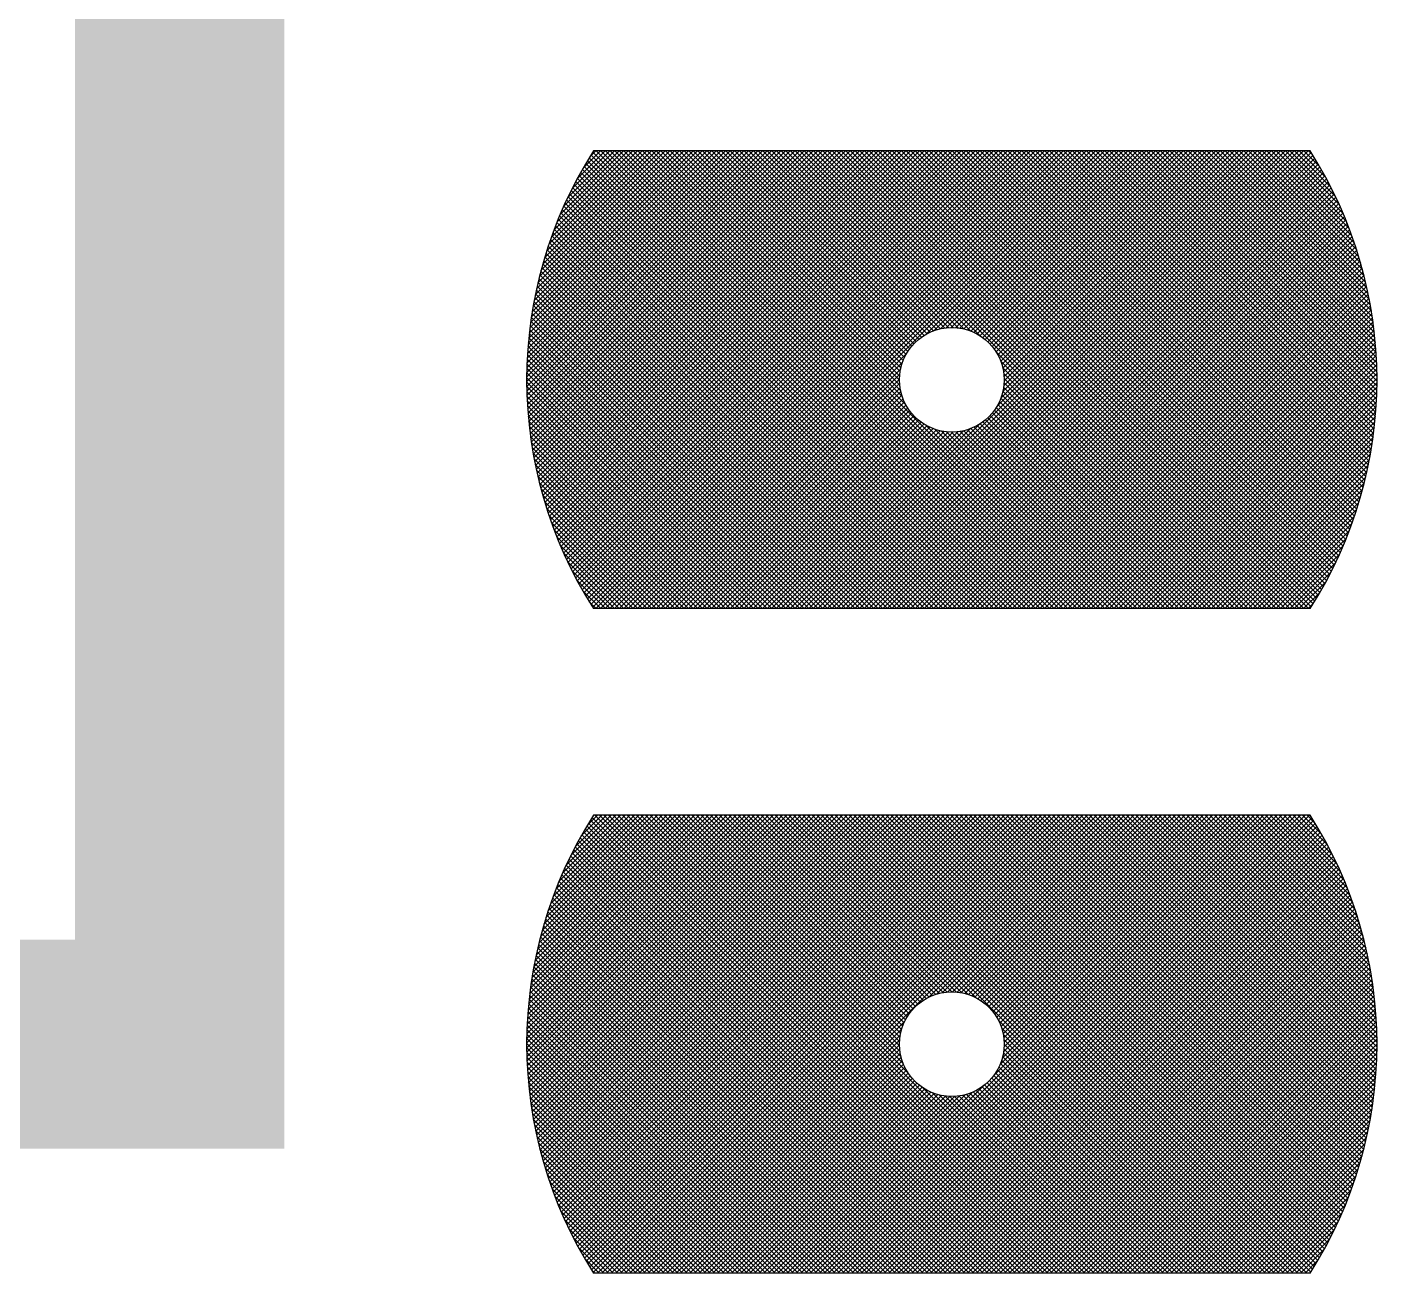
# Model space of a CAD drawing. Extents: x 0 to 395, y 0 to 270.
# Drawn here: x 122.83 to 127.99, y 206.77 to 211.53 of the extents above; entities that cross this region are included whole.
import ezdxf

# ---------------------------------------------------------------- set-up
doc = ezdxf.new("R2010")
doc.units = 0
doc.header["$LTSCALE"] = 0.3
doc.layers.get('0').update_dxf_attribs({"linetype": 'CONTINUOUS'})
doc.layers.add('TRACK', color=3, linetype='CONTINUOUS')

# ---------------------------------------------------------------- blocks, each defined once
blk = doc.blocks.new('*X18')
at = {"color": 0}
for p, q in [((70.13, 66.0288), (71.0162, 66.915)), ((70.13, 66.0465), (70.9985, 66.915)), ((70.1302, 66.0643), (70.9809, 66.915)), ((70.1303, 66.0114), (71.0339, 66.915)), ((70.1306, 65.9941), (71.0516, 66.915)), ((70.1306, 66.0824), (70.9632, 66.915)), ((70.1311, 66.1006), (70.9455, 66.915)), ((70.1312, 65.977), (71.0693, 66.915)), ((70.1319, 66.1191), (70.9278, 66.915)), ((70.132, 65.96), (71.0869, 66.915)), ((70.1329, 65.9433), (71.1046, 66.915)), ((70.1329, 66.1378), (70.9102, 66.915)), ((70.134, 65.9267), (71.1223, 66.915)), ((70.1342, 66.1567), (70.8925, 66.915)), ((70.1352, 65.9102), (71.14, 66.915)), ((70.1357, 66.1759), (70.8748, 66.915)), ((70.1366, 65.8939), (71.1576, 66.915)), ((70.1374, 66.1953), (70.8571, 66.915)), ((70.1381, 65.8778), (71.1753, 66.915)), ((70.1395, 66.215), (70.8394, 66.915)), ((70.1398, 65.8618), (71.193, 66.915)), ((70.1416, 65.846), (71.2107, 66.915)), ((70.1417, 66.235), (70.8218, 66.915)), ((70.1436, 65.8302), (71.2284, 66.915)), ((70.1443, 66.2552), (70.8041, 66.915)), ((70.1457, 65.8147), (71.246, 66.915)), ((70.1472, 66.2758), (70.7864, 66.915)), ((70.1479, 65.7992), (71.2637, 66.915)), ((70.1503, 65.7839), (71.2814, 66.915)), ((70.1504, 66.2967), (70.7687, 66.915)), ((70.1528, 65.7687), (71.2991, 66.915)), ((70.1539, 66.3179), (70.7511, 66.915)), ((70.1554, 65.7537), (71.3167, 66.915)), ((70.1578, 66.3395), (70.7334, 66.915)), ((70.1582, 65.7388), (71.3344, 66.915)), ((70.161, 65.7239), (71.3521, 66.915)), ((70.1621, 66.3614), (70.7157, 66.915)), ((70.164, 65.7092), (71.3698, 66.915)), ((70.1668, 66.3838), (70.698, 66.915)), ((70.1671, 65.6947), (71.3875, 66.915)), ((70.1703, 65.6802), (71.4051, 66.915)), ((70.1719, 66.4065), (70.6803, 66.915)), ((70.1737, 65.6659), (71.4228, 66.915)), ((70.1771, 65.6516), (71.4405, 66.915)), ((70.1774, 66.4298), (70.6627, 66.915)), ((70.1806, 65.6375), (71.4582, 66.915)), ((70.1835, 66.4535), (70.645, 66.915)), ((70.1843, 65.6235), (71.4758, 66.915)), ((70.1881, 65.6095), (71.4935, 66.915)), ((70.1901, 66.4778), (70.6273, 66.915)), ((70.1919, 65.5957), (71.5112, 66.915)), ((70.1959, 65.582), (71.5289, 66.915)), ((70.1972, 66.5026), (70.6096, 66.915)), ((70.1999, 65.5684), (71.5465, 66.915)), ((70.2041, 65.5549), (71.5642, 66.915)), ((70.205, 66.5281), (70.592, 66.915)), ((70.2084, 65.5415), (71.5819, 66.915)), ((70.2127, 65.5281), (71.5996, 66.915)), ((70.2135, 66.5542), (70.5743, 66.915)), ((70.2172, 65.5149), (71.6173, 66.915)), ((70.2217, 65.5018), (71.6349, 66.915)), ((70.2228, 66.5812), (70.5566, 66.915)), ((70.2264, 65.4887), (71.6526, 66.915)), ((70.2311, 65.4758), (71.6703, 66.915)), ((70.2328, 66.6089), (70.5389, 66.915)), ((70.2359, 65.4629), (71.688, 66.915)), ((70.2408, 65.4502), (71.7056, 66.915)), ((70.2439, 66.6377), (70.5212, 66.915)), ((70.2458, 65.4375), (71.7233, 66.915)), ((70.2509, 65.4249), (71.741, 66.915)), ((70.256, 66.6675), (70.5036, 66.915)), ((70.2561, 65.4124), (71.7587, 66.915)), ((70.2613, 65.4), (71.7764, 66.915)), ((70.2667, 65.3877), (71.794, 66.915)), ((70.2694, 66.6985), (70.4859, 66.915)), ((70.2721, 65.3754), (71.8117, 66.915)), ((70.2776, 65.3632), (71.8294, 66.915)), ((70.2832, 65.3512), (71.8471, 66.915)), ((70.2843, 66.731), (70.4682, 66.915)), ((70.2889, 65.3392), (71.8647, 66.915)), ((70.2947, 65.3272), (71.8824, 66.915)), ((70.3005, 65.3154), (71.9001, 66.915)), ((70.3009, 66.7653), (70.4505, 66.915)), ((70.3064, 65.3036), (71.9178, 66.915)), ((70.3124, 65.292), (71.9355, 66.915)), ((70.3185, 65.2804), (71.9531, 66.915)), ((70.3196, 66.8017), (70.4329, 66.915)), ((70.3246, 65.2688), (71.9708, 66.915)), ((70.3309, 65.2574), (71.9885, 66.915)), ((70.3372, 65.246), (72.0062, 66.915)), ((70.3411, 66.8409), (70.4152, 66.915)), ((70.3436, 65.2347), (72.0238, 66.915)), ((70.35, 65.2235), (72.0415, 66.915)), ((70.3566, 65.2124), (72.0592, 66.915)), ((72.0667, 65.165), (70.3594, 66.8724)), ((70.3632, 65.2013), (72.0769, 66.915)), ((72.0844, 65.165), (70.366, 66.8834)), ((70.3662, 66.8837), (70.3975, 66.915)), ((70.3699, 65.1903), (72.0946, 66.915)), ((72.1021, 65.165), (70.3727, 66.8944)), ((70.3766, 65.1794), (72.1122, 66.915)), ((72.1198, 65.165), (70.3795, 66.9053)), ((70.3834, 65.1685), (72.1299, 66.915)), ((72.1375, 65.165), (70.3875, 66.915)), ((70.3976, 65.165), (72.1476, 66.915)), ((72.1551, 65.165), (70.4051, 66.915)), ((70.4153, 65.165), (72.1653, 66.915)), ((72.1728, 65.165), (70.4228, 66.915)), ((70.4329, 65.165), (72.1829, 66.915)), ((72.1905, 65.165), (70.4405, 66.915)), ((70.4506, 65.165), (72.2006, 66.915)), ((72.2082, 65.165), (70.4582, 66.915)), ((70.4683, 65.165), (72.2183, 66.915)), ((72.2258, 65.165), (70.4758, 66.915)), ((70.486, 65.165), (72.236, 66.915)), ((72.2435, 65.165), (70.4935, 66.915)), ((70.5037, 65.165), (72.2537, 66.915)), ((72.2612, 65.165), (70.5112, 66.915)), ((70.5213, 65.165), (72.2713, 66.915)), ((72.2789, 65.165), (70.5289, 66.915)), ((70.539, 65.165), (72.289, 66.915)), ((72.2966, 65.165), (70.5466, 66.915)), ((70.5567, 65.165), (72.3067, 66.915)), ((72.3142, 65.165), (70.5642, 66.915)), ((70.5744, 65.165), (72.3244, 66.915)), ((72.3319, 65.165), (70.5819, 66.915)), ((70.592, 65.165), (72.342, 66.915)), ((71.5963, 65.9183), (70.5996, 66.915)), ((71.5713, 65.961), (70.6173, 66.915)), ((71.5619, 65.9881), (70.6349, 66.915)), ((71.5572, 66.0104), (70.6526, 66.915)), ((71.5552, 66.0301), (70.6703, 66.915)), ((71.5552, 66.0478), (70.688, 66.915)), ((71.5565, 66.0642), (70.7057, 66.915)), ((71.5589, 66.0794), (70.7233, 66.915)), ((71.5623, 66.0937), (70.741, 66.915)), ((71.5666, 66.1071), (70.7587, 66.915)), ((71.5716, 66.1198), (70.7764, 66.915)), ((71.5773, 66.1318), (70.794, 66.915)), ((71.5836, 66.1431), (70.8117, 66.915)), ((71.5906, 66.1538), (70.8294, 66.915)), ((71.5981, 66.164), (70.8471, 66.915)), ((71.6062, 66.1736), (70.8648, 66.915)), ((71.6148, 66.1826), (70.8824, 66.915)), ((71.624, 66.1911), (70.9001, 66.915)), ((71.6337, 66.199), (70.9178, 66.915)), ((71.6441, 66.2064), (70.9355, 66.915)), ((71.655, 66.2132), (70.9531, 66.915)), ((71.6665, 66.2193), (70.9708, 66.915)), ((71.6786, 66.2249), (70.9885, 66.915)), ((71.6915, 66.2297), (71.0062, 66.915)), ((71.7052, 66.2337), (71.0239, 66.915)), ((71.7197, 66.2369), (71.0415, 66.915)), ((71.7352, 66.239), (71.0592, 66.915)), ((71.7519, 66.24), (71.0769, 66.915)), ((71.7701, 66.2394), (71.0946, 66.915)), ((71.7904, 66.2368), (71.1122, 66.915)), ((71.8137, 66.2312), (71.1299, 66.915)), ((71.843, 66.2196), (71.1476, 66.915)), ((72.9153, 65.165), (71.1653, 66.915)), ((71.1754, 65.165), (72.9254, 66.915)), ((72.933, 65.165), (71.183, 66.915)), ((71.1931, 65.165), (72.9431, 66.915)), ((72.9506, 65.165), (71.2006, 66.915)), ((71.2108, 65.165), (72.9608, 66.915)), ((72.9683, 65.165), (71.2183, 66.915)), ((71.2284, 65.165), (72.9784, 66.915)), ((72.986, 65.165), (71.236, 66.915)), ((71.2461, 65.165), (72.9961, 66.915)), ((73.0037, 65.165), (71.2537, 66.915)), ((71.2638, 65.165), (73.0138, 66.915)), ((73.0213, 65.165), (71.2713, 66.915)), ((71.2815, 65.165), (73.0315, 66.915)), ((73.039, 65.165), (71.289, 66.915)), ((71.2992, 65.165), (73.0492, 66.915)), ((73.0567, 65.165), (71.3067, 66.915)), ((71.3168, 65.165), (73.0668, 66.915)), ((73.0744, 65.165), (71.3244, 66.915)), ((71.3345, 65.165), (73.0845, 66.915)), ((73.0921, 65.165), (71.3421, 66.915)), ((71.3522, 65.165), (73.1022, 66.915)), ((73.1097, 65.165), (71.3597, 66.915)), ((71.3699, 65.165), (73.1199, 66.915)), ((73.1255, 65.1669), (71.3774, 66.915)), ((71.3875, 65.165), (73.1294, 66.9069)), ((73.1324, 65.1777), (71.3951, 66.915)), ((71.4052, 65.165), (73.1362, 66.896)), ((73.1391, 65.1886), (71.4128, 66.915)), ((71.4229, 65.165), (73.143, 66.8851)), ((73.1458, 65.1996), (71.4304, 66.915)), ((71.4406, 65.165), (73.1496, 66.8741)), ((73.1524, 65.2107), (71.4481, 66.915)), ((73.159, 65.2218), (71.4658, 66.915)), ((73.1655, 65.233), (71.4835, 66.915)), ((73.1719, 65.2443), (71.5012, 66.915)), ((73.1782, 65.2557), (71.5188, 66.915)), ((73.1844, 65.2671), (71.5365, 66.915)), ((73.1906, 65.2786), (71.5542, 66.915)), ((73.1967, 65.2902), (71.5719, 66.915)), ((73.2027, 65.3019), (71.5895, 66.915)), ((73.2086, 65.3136), (71.6072, 66.915)), ((73.2145, 65.3254), (71.6249, 66.915)), ((73.2202, 65.3373), (71.6426, 66.915)), ((73.2259, 65.3493), (71.6603, 66.915)), ((71.6615, 66.2168), (72.3597, 66.915)), ((73.2315, 65.3614), (71.6779, 66.915)), ((71.6923, 66.2299), (72.3774, 66.915)), ((73.2371, 65.3736), (71.6956, 66.915)), ((73.2425, 65.3858), (71.7133, 66.915)), ((71.7163, 66.2362), (72.3951, 66.915)), ((73.2479, 65.3981), (71.731, 66.915)), ((71.7369, 66.2392), (72.4128, 66.915)), ((73.2531, 65.4105), (71.7486, 66.915)), ((71.7554, 66.24), (72.4304, 66.915)), ((73.2583, 65.423), (71.7663, 66.915)), ((71.7724, 66.2392), (72.4481, 66.915)), ((73.2634, 65.4356), (71.784, 66.915)), ((71.788, 66.2373), (72.4658, 66.915)), ((73.2684, 65.4482), (71.8017, 66.915)), ((71.8027, 66.2342), (72.4835, 66.915)), ((71.8165, 66.2303), (72.5011, 66.915)), ((73.2733, 65.461), (71.8194, 66.915)), ((71.8294, 66.2256), (72.5188, 66.915)), ((73.2782, 65.4738), (71.837, 66.915)), ((71.8417, 66.2202), (72.5365, 66.915)), ((71.8533, 66.2142), (72.5542, 66.915)), ((73.2829, 65.4868), (71.8547, 66.915)), ((71.8643, 66.2075), (72.5719, 66.915)), ((73.2876, 65.4998), (71.8724, 66.915)), ((71.8747, 66.2002), (72.5895, 66.915)), ((71.8846, 66.1924), (72.6072, 66.915)), ((73.2921, 65.5129), (71.8901, 66.915)), ((71.8938, 66.184), (72.6249, 66.915)), ((71.9026, 66.175), (72.6426, 66.915)), ((73.2966, 65.5261), (71.9077, 66.915)), ((71.9107, 66.1655), (72.6602, 66.915)), ((71.9183, 66.1554), (72.6779, 66.915)), ((71.9206, 65.9279), (72.9077, 66.915)), ((71.9254, 66.1448), (72.6956, 66.915)), ((73.301, 65.5394), (71.9254, 66.915)), ((71.9318, 66.1335), (72.7133, 66.915)), ((71.9376, 66.1216), (72.731, 66.915)), ((71.9406, 65.9656), (72.8901, 66.915)), ((71.9427, 66.1091), (72.7486, 66.915)), ((73.3053, 65.5528), (71.9431, 66.915)), ((71.9471, 66.0958), (72.7663, 66.915)), ((71.9491, 65.9917), (72.8724, 66.915)), ((71.9506, 66.0816), (72.784, 66.915)), ((71.9532, 66.0666), (72.8017, 66.915)), ((71.9532, 66.0135), (72.8547, 66.915)), ((71.9547, 66.0504), (72.8193, 66.915)), ((71.9549, 66.0329), (72.837, 66.915)), ((73.3094, 65.5663), (71.9608, 66.915)), ((73.3135, 65.5799), (71.9784, 66.915)), ((73.3175, 65.5936), (71.9961, 66.915)), ((73.3214, 65.6074), (72.0138, 66.915)), ((73.3251, 65.6213), (72.0315, 66.915)), ((73.3288, 65.6353), (72.0492, 66.915)), ((73.3324, 65.6495), (72.0668, 66.915)), ((73.3358, 65.6637), (72.0845, 66.915)), ((73.3392, 65.678), (72.1022, 66.915)), ((73.3424, 65.6925), (72.1199, 66.915)), ((73.3455, 65.707), (72.1375, 66.915)), ((73.3485, 65.7217), (72.1552, 66.915)), ((73.3514, 65.7365), (72.1729, 66.915)), ((73.3542, 65.7514), (72.1906, 66.915)), ((73.3568, 65.7664), (72.2083, 66.915)), ((73.3593, 65.7816), (72.2259, 66.915)), ((73.3617, 65.7969), (72.2436, 66.915)), ((73.364, 65.8123), (72.2613, 66.915)), ((73.3661, 65.8279), (72.279, 66.915)), ((73.3681, 65.8436), (72.2966, 66.915)), ((73.3699, 65.8594), (72.3143, 66.915)), ((73.3716, 65.8754), (72.332, 66.915)), ((73.3732, 65.8915), (72.3497, 66.915)), ((73.3746, 65.9077), (72.3674, 66.915)), ((73.3759, 65.9242), (72.385, 66.915)), ((73.377, 65.9407), (72.4027, 66.915)), ((73.3779, 65.9575), (72.4204, 66.915)), ((73.3787, 65.9744), (72.4381, 66.915)), ((73.3793, 65.9915), (72.4557, 66.915)), ((73.3797, 66.0087), (72.4734, 66.915)), ((73.3799, 66.0262), (72.4911, 66.915)), ((73.38, 66.0438), (72.5088, 66.915)), ((73.3799, 66.0616), (72.5265, 66.915)), ((73.3795, 66.0796), (72.5441, 66.915)), ((73.379, 66.0978), (72.5618, 66.915)), ((73.3782, 66.1163), (72.5795, 66.915)), ((73.3772, 66.1349), (72.5972, 66.915)), ((73.376, 66.1538), (72.6148, 66.915)), ((73.3746, 66.173), (72.6325, 66.915)), ((73.3728, 66.1924), (72.6502, 66.915)), ((73.3709, 66.212), (72.6679, 66.915)), ((73.3686, 66.2319), (72.6856, 66.915)), ((73.3661, 66.2521), (72.7032, 66.915)), ((73.3633, 66.2727), (72.7209, 66.915)), ((73.3601, 66.2935), (72.7386, 66.915)), ((73.3566, 66.3146), (72.7563, 66.915)), ((73.3528, 66.3362), (72.7739, 66.915)), ((73.3486, 66.3581), (72.7916, 66.915)), ((73.344, 66.3803), (72.8093, 66.915)), ((73.3389, 66.4031), (72.827, 66.915)), ((73.3334, 66.4262), (72.8447, 66.915)), ((73.3275, 66.4499), (72.8623, 66.915)), ((73.321, 66.4741), (72.88, 66.915)), ((73.3139, 66.4988), (72.8977, 66.915)), ((73.3062, 66.5242), (72.9154, 66.915)), ((73.2978, 66.5502), (72.933, 66.915)), ((73.2887, 66.577), (72.9507, 66.915)), ((73.2787, 66.6047), (72.9684, 66.915)), ((73.2678, 66.6332), (72.9861, 66.915)), ((73.2559, 66.6629), (73.0038, 66.915)), ((73.2427, 66.6937), (73.0214, 66.915)), ((73.2281, 66.726), (73.0391, 66.915)), ((73.2118, 66.76), (73.0568, 66.915)), ((73.1934, 66.7961), (73.0745, 66.915)), ((73.1724, 66.8348), (73.0921, 66.915)), ((73.1479, 66.8769), (73.1098, 66.915)), ((71.996, 65.165), (70.3336, 66.8275)), ((72.0137, 65.165), (70.3399, 66.8388)), ((72.0314, 65.165), (70.3463, 66.8501)), ((72.0491, 65.165), (70.3528, 66.8613)), ((71.4583, 65.165), (73.1562, 66.863)), ((71.4759, 65.165), (73.1627, 66.8518)), ((71.4936, 65.165), (73.1691, 66.8405)), ((71.5113, 65.165), (73.1755, 66.8292)), ((71.529, 65.165), (73.1818, 66.8178)), ((71.9076, 65.165), (70.303, 66.7696)), ((71.9253, 65.165), (70.309, 66.7814)), ((71.943, 65.165), (70.315, 66.793)), ((71.9607, 65.165), (70.3211, 66.8046)), ((71.9784, 65.165), (70.3273, 66.8161)), ((71.5466, 65.165), (73.188, 66.8063)), ((71.5643, 65.165), (73.1941, 66.7948)), ((71.582, 65.165), (73.2001, 66.7831)), ((71.5997, 65.165), (73.2061, 66.7714)), ((71.8369, 65.165), (70.28, 66.7219)), ((71.8546, 65.165), (70.2856, 66.734)), ((71.8723, 65.165), (70.2914, 66.7459)), ((71.89, 65.165), (70.2971, 66.7578)), ((71.6173, 65.165), (73.212, 66.7596)), ((71.635, 65.165), (73.2178, 66.7477)), ((71.6527, 65.165), (73.2235, 66.7358)), ((71.6704, 65.165), (73.2291, 66.7238)), ((71.7662, 65.165), (70.2583, 66.6729)), ((71.7839, 65.165), (70.2636, 66.6853)), ((71.8016, 65.165), (70.269, 66.6976)), ((71.8193, 65.165), (70.2745, 66.7098)), ((71.6881, 65.165), (73.2347, 66.7116)), ((71.7057, 65.165), (73.2402, 66.6994)), ((71.7234, 65.165), (73.2456, 66.6872)), ((71.7411, 65.165), (73.2509, 66.6748)), ((71.6955, 65.165), (70.238, 66.6225)), ((71.7132, 65.165), (70.2429, 66.6352)), ((71.7309, 65.165), (70.248, 66.6479)), ((71.7486, 65.165), (70.2531, 66.6604)), ((71.7588, 65.165), (73.2561, 66.6623)), ((71.7764, 65.165), (73.2612, 66.6498)), ((71.7941, 65.165), (73.2663, 66.6372)), ((71.8118, 65.165), (73.2713, 66.6245)), ((71.8295, 65.165), (73.2761, 66.6117)), ((71.6248, 65.165), (70.2191, 66.5707)), ((71.6425, 65.165), (70.2237, 66.5838)), ((71.6602, 65.165), (70.2284, 66.5968)), ((71.6778, 65.165), (70.2331, 66.6097)), ((71.8472, 65.165), (73.2809, 66.5988)), ((71.8648, 65.165), (73.2856, 66.5858)), ((71.8825, 65.165), (73.2902, 66.5727)), ((71.5541, 65.165), (70.2017, 66.5174)), ((71.5718, 65.165), (70.2059, 66.5309)), ((71.5895, 65.165), (70.2102, 66.5442)), ((71.6071, 65.165), (70.2146, 66.5575)), ((71.9002, 65.165), (73.2947, 66.5595)), ((71.9179, 65.165), (73.2991, 66.5463)), ((71.9355, 65.165), (73.3034, 66.5329)), ((71.9532, 65.165), (73.3077, 66.5194)), ((71.4834, 65.165), (70.1859, 66.4625)), ((71.5011, 65.165), (70.1897, 66.4764)), ((71.5187, 65.165), (70.1936, 66.4901)), ((71.5364, 65.165), (70.1976, 66.5038)), ((71.9709, 65.165), (73.3118, 66.5059)), ((71.9886, 65.165), (73.3158, 66.4922)), ((72.0063, 65.165), (73.3197, 66.4785)), ((72.0239, 65.165), (73.3235, 66.4646)), ((71.4127, 65.165), (70.1717, 66.4059)), ((71.4304, 65.165), (70.1751, 66.4202)), ((71.448, 65.165), (70.1786, 66.4344)), ((71.4657, 65.165), (70.1822, 66.4485)), ((72.0416, 65.165), (73.3273, 66.4506)), ((72.0593, 65.165), (73.3309, 66.4366)), ((72.077, 65.165), (73.3344, 66.4224)), ((72.0946, 65.165), (73.3378, 66.4081)), ((71.3596, 65.165), (70.1623, 66.3623)), ((71.3773, 65.165), (70.1653, 66.377)), ((71.395, 65.165), (70.1685, 66.3915)), ((72.1123, 65.165), (73.341, 66.3937)), ((72.13, 65.165), (73.3442, 66.3792)), ((72.1477, 65.165), (73.3473, 66.3646)), ((71.2889, 65.165), (70.1514, 66.3026)), ((71.3066, 65.165), (70.1539, 66.3177)), ((71.3243, 65.165), (70.1566, 66.3327)), ((71.342, 65.165), (70.1594, 66.3476)), ((72.1654, 65.165), (73.3502, 66.3498)), ((72.183, 65.165), (73.353, 66.335)), ((72.2007, 65.165), (73.3557, 66.32)), ((72.2184, 65.165), (73.3583, 66.3049)), ((71.2359, 65.165), (70.1445, 66.2564)), ((71.2536, 65.165), (70.1466, 66.2719)), ((71.2713, 65.165), (70.1489, 66.2873)), ((72.2361, 65.165), (73.3607, 66.2896)), ((72.2537, 65.165), (73.363, 66.2743)), ((72.2714, 65.165), (73.3652, 66.2588)), ((71.1829, 65.165), (70.1388, 66.209)), ((71.2005, 65.165), (70.1406, 66.225)), ((71.2182, 65.165), (70.1425, 66.2408)), ((72.2891, 65.165), (73.3673, 66.2432)), ((72.3068, 65.165), (73.3692, 66.2274)), ((72.3245, 65.165), (73.3709, 66.2115)), ((71.1298, 65.165), (70.1345, 66.1604)), ((71.1475, 65.165), (70.1358, 66.1767)), ((71.1652, 65.165), (70.1372, 66.193)), ((72.3421, 65.165), (73.3726, 66.1954)), ((72.3598, 65.165), (73.374, 66.1792)), ((72.3775, 65.165), (73.3753, 66.1629)), ((71.0768, 65.165), (70.1315, 66.1103)), ((71.0945, 65.165), (70.1323, 66.1271)), ((71.1122, 65.165), (70.1333, 66.1438)), ((70.6097, 65.165), (71.5782, 66.1335)), ((70.6274, 65.165), (71.5651, 66.1027)), ((72.8976, 65.165), (71.9346, 66.128)), ((72.8799, 65.165), (71.9462, 66.0987)), ((72.3952, 65.165), (73.3765, 66.1463)), ((72.4128, 65.165), (73.3775, 66.1297)), ((72.4305, 65.165), (73.3784, 66.1128)), ((72.4482, 65.165), (73.379, 66.0958)), ((71.0238, 65.165), (70.1301, 66.0587)), ((71.0414, 65.165), (70.1304, 66.076)), ((71.0591, 65.165), (70.1309, 66.0932)), ((70.6451, 65.165), (71.5588, 66.0787)), ((70.6628, 65.165), (71.5558, 66.0581)), ((72.8622, 65.165), (71.9518, 66.0754)), ((72.8446, 65.165), (71.9544, 66.0551)), ((72.4659, 65.165), (73.3795, 66.0787)), ((72.4836, 65.165), (73.3799, 66.0613)), ((71.0061, 65.165), (70.13, 66.0411)), ((70.9884, 65.165), (70.1301, 66.0233)), ((70.9707, 65.165), (70.1304, 66.0054)), ((70.6804, 65.165), (71.555, 66.0396)), ((70.6981, 65.165), (71.5558, 66.0226)), ((70.7158, 65.165), (71.5577, 66.007)), ((70.7335, 65.165), (71.5608, 65.9923)), ((72.7915, 65.165), (71.9519, 66.0047)), ((72.8092, 65.165), (71.954, 66.0202)), ((72.8269, 65.165), (71.955, 66.0369)), ((72.5012, 65.165), (73.38, 66.0438)), ((72.5189, 65.165), (73.3799, 66.026)), ((72.5366, 65.165), (73.3797, 66.0081)), ((70.9531, 65.165), (70.1309, 65.9872)), ((70.9354, 65.165), (70.1316, 65.9688)), ((70.9177, 65.165), (70.1325, 65.9502)), ((70.7511, 65.165), (71.5647, 65.9785)), ((70.7688, 65.165), (71.5694, 65.9656)), ((70.7865, 65.165), (71.5748, 65.9533)), ((70.8042, 65.165), (71.5808, 65.9417)), ((72.7208, 65.165), (71.9343, 65.9515)), ((72.7385, 65.165), (71.9399, 65.9636)), ((72.7562, 65.165), (71.9447, 65.9765)), ((72.7739, 65.165), (71.9487, 65.9902)), ((72.5543, 65.165), (73.3792, 65.99)), ((72.5719, 65.165), (73.3786, 65.9716)), ((72.5896, 65.165), (73.3777, 65.9531)), ((70.9, 65.165), (70.1336, 65.9314)), ((70.8823, 65.165), (70.135, 65.9123)), ((70.8647, 65.165), (70.1367, 65.893)), ((70.8219, 65.165), (71.5875, 65.9307)), ((70.8395, 65.165), (71.5948, 65.9203)), ((70.8572, 65.165), (71.6026, 65.9104)), ((70.8749, 65.165), (71.611, 65.9012)), ((70.8926, 65.165), (71.62, 65.8924)), ((72.6148, 65.165), (71.8886, 65.8912)), ((72.6324, 65.165), (71.8976, 65.8998)), ((72.6501, 65.165), (71.9061, 65.909)), ((72.6678, 65.165), (71.914, 65.9187)), ((72.6855, 65.165), (71.9214, 65.9291)), ((72.7031, 65.165), (71.9282, 65.94)), ((72.6073, 65.165), (73.3766, 65.9343)), ((72.625, 65.165), (73.3752, 65.9152)), ((72.6427, 65.165), (73.3736, 65.8959)), ((70.847, 65.165), (70.1386, 65.8734)), ((70.8293, 65.165), (70.1407, 65.8536)), ((70.9102, 65.165), (71.6295, 65.8843)), ((70.9279, 65.165), (71.6396, 65.8767)), ((70.9456, 65.165), (71.6502, 65.8696)), ((70.9633, 65.165), (71.6615, 65.8632)), ((70.981, 65.165), (71.6734, 65.8574)), ((70.9986, 65.165), (71.6859, 65.8523)), ((71.0163, 65.165), (71.6992, 65.8479)), ((71.034, 65.165), (71.7134, 65.8444)), ((71.0517, 65.165), (71.7284, 65.8418)), ((71.0693, 65.165), (71.7446, 65.8403)), ((71.087, 65.165), (71.7621, 65.8401)), ((71.1047, 65.165), (71.7815, 65.8418)), ((71.1224, 65.165), (71.8033, 65.8459)), ((71.1401, 65.165), (71.8294, 65.8544)), ((71.1577, 65.165), (71.8671, 65.8744)), ((72.3496, 65.165), (71.6333, 65.8813)), ((72.3673, 65.165), (71.676, 65.8563)), ((72.3849, 65.165), (71.7031, 65.8469)), ((72.4026, 65.165), (71.7254, 65.8422)), ((72.4203, 65.165), (71.7451, 65.8402)), ((72.438, 65.165), (71.7628, 65.8402)), ((72.4557, 65.165), (71.7792, 65.8415)), ((72.4733, 65.165), (71.7944, 65.8439)), ((72.491, 65.165), (71.8087, 65.8473)), ((72.5087, 65.165), (71.8221, 65.8516)), ((72.5264, 65.165), (71.8348, 65.8566)), ((72.544, 65.165), (71.8468, 65.8623)), ((72.5617, 65.165), (71.8581, 65.8686)), ((72.5794, 65.165), (71.8688, 65.8756)), ((72.5971, 65.165), (71.879, 65.8831)), ((72.6603, 65.165), (73.3717, 65.8764)), ((72.678, 65.165), (73.3696, 65.8566)), ((70.8116, 65.165), (70.1432, 65.8335)), ((70.794, 65.165), (70.1459, 65.813)), ((70.7763, 65.165), (70.149, 65.7923)), ((72.6957, 65.165), (73.3672, 65.8365)), ((72.7134, 65.165), (73.3645, 65.8161)), ((72.731, 65.165), (73.3615, 65.7955)), ((70.7586, 65.165), (70.1524, 65.7712)), ((70.7409, 65.165), (70.1561, 65.7498)), ((72.7487, 65.165), (73.3582, 65.7744)), ((72.7664, 65.165), (73.3545, 65.7531)), ((70.7232, 65.165), (70.1602, 65.728)), ((70.7056, 65.165), (70.1647, 65.7058)), ((70.6879, 65.165), (70.1696, 65.6832)), ((72.7841, 65.165), (73.3504, 65.7313)), ((72.8018, 65.165), (73.346, 65.7092)), ((72.8194, 65.165), (73.3411, 65.6867)), ((70.6702, 65.165), (70.175, 65.6602)), ((70.6525, 65.165), (70.1808, 65.6367)), ((72.8371, 65.165), (73.3358, 65.6637)), ((72.8548, 65.165), (73.3301, 65.6403)), ((70.6349, 65.165), (70.1872, 65.6127)), ((70.6172, 65.165), (70.1941, 65.5881)), ((72.8725, 65.165), (73.3238, 65.6163)), ((72.8901, 65.165), (73.317, 65.5918)), ((70.5995, 65.165), (70.2016, 65.5629)), ((70.5818, 65.165), (70.2098, 65.537)), ((72.9078, 65.165), (73.3096, 65.5667)), ((72.9255, 65.165), (73.3015, 65.541)), ((70.5641, 65.165), (70.2187, 65.5104)), ((70.5465, 65.165), (70.2284, 65.483)), ((72.9432, 65.165), (73.2927, 65.5145)), ((72.9609, 65.165), (73.2831, 65.4872)), ((70.5288, 65.165), (70.2391, 65.4547)), ((70.5111, 65.165), (70.2507, 65.4254)), ((72.9785, 65.165), (73.2726, 65.4591)), ((72.9962, 65.165), (73.2611, 65.4299)), ((70.4934, 65.165), (70.2635, 65.3949)), ((73.0139, 65.165), (73.2485, 65.3996)), ((70.4758, 65.165), (70.2777, 65.363)), ((70.4581, 65.165), (70.2935, 65.3295)), ((73.0316, 65.165), (73.2345, 65.368)), ((73.0492, 65.165), (73.219, 65.3347)), ((70.4404, 65.165), (70.3113, 65.2941)), ((73.0669, 65.165), (73.2015, 65.2996)), ((70.4227, 65.165), (70.3315, 65.2562)), ((73.0846, 65.165), (73.1817, 65.2621)), ((73.1023, 65.165), (73.1589, 65.2216)), ((70.405, 65.165), (70.3549, 65.2151)), ((70.3874, 65.165), (70.3828, 65.1696)), ((73.12, 65.165), (73.1318, 65.1769))]:
    blk.add_line(p, q, dxfattribs=at)
blk = doc.blocks.new('*X16')
at = {"color": 0}
for p, q in [((70.13, 68.5744), (71.0106, 69.455)), ((70.13, 68.5921), (70.993, 69.455)), ((70.1302, 68.5569), (71.0283, 69.455)), ((70.1303, 68.61), (70.9753, 69.455)), ((70.1305, 68.5395), (71.046, 69.455)), ((70.1307, 68.6281), (70.9576, 69.455)), ((70.131, 68.5224), (71.0637, 69.455)), ((70.1314, 68.6464), (70.9399, 69.455)), ((70.1317, 68.5054), (71.0813, 69.455)), ((70.1322, 68.665), (70.9222, 69.455)), ((70.1326, 68.4886), (71.099, 69.455)), ((70.1333, 68.6837), (70.9046, 69.455)), ((70.1336, 68.4719), (71.1167, 69.455)), ((70.1346, 68.7028), (70.8869, 69.455)), ((70.1348, 68.4554), (71.1344, 69.455)), ((70.1361, 68.4391), (71.1521, 69.455)), ((70.1362, 68.722), (70.8692, 69.455)), ((70.1376, 68.4229), (71.1697, 69.455)), ((70.138, 68.7415), (70.8515, 69.455)), ((70.1393, 68.4068), (71.1874, 69.455)), ((70.1401, 68.7613), (70.8339, 69.455)), ((70.141, 68.3909), (71.2051, 69.455)), ((70.1425, 68.7813), (70.8162, 69.455)), ((70.143, 68.3752), (71.2228, 69.455)), ((70.145, 68.3596), (71.2404, 69.455)), ((70.1452, 68.8017), (70.7985, 69.455)), ((70.1472, 68.3441), (71.2581, 69.455)), ((70.1482, 68.8223), (70.7808, 69.455)), ((70.1495, 68.3287), (71.2758, 69.455)), ((70.1515, 68.8433), (70.7631, 69.455)), ((70.152, 68.3135), (71.2935, 69.455)), ((70.1546, 68.2984), (71.3112, 69.455)), ((70.1551, 68.8647), (70.7455, 69.455)), ((70.1573, 68.2835), (71.3288, 69.455)), ((70.1591, 68.8863), (70.7278, 69.455)), ((70.1601, 68.2686), (71.3465, 69.455)), ((70.1631, 68.2539), (71.3642, 69.455)), ((70.1635, 68.9084), (70.7101, 69.455)), ((70.1661, 68.2393), (71.3819, 69.455)), ((70.1683, 68.9309), (70.6924, 69.455)), ((70.1693, 68.2248), (71.3995, 69.455)), ((70.1726, 68.2104), (71.4172, 69.455)), ((70.1736, 68.9538), (70.6748, 69.455)), ((70.176, 68.1961), (71.4349, 69.455)), ((70.1793, 68.9772), (70.6571, 69.455)), ((70.1795, 68.1819), (71.4526, 69.455)), ((70.1831, 68.1679), (71.4703, 69.455)), ((70.1855, 69.0011), (70.6394, 69.455)), ((70.1869, 68.1539), (71.4879, 69.455)), ((70.1907, 68.1401), (71.5056, 69.455)), ((70.1923, 69.0255), (70.6217, 69.455)), ((70.1946, 68.1263), (71.5233, 69.455)), ((70.1986, 68.1127), (71.541, 69.455)), ((70.1996, 69.0506), (70.604, 69.455)), ((70.2028, 68.0991), (71.5586, 69.455)), ((70.207, 68.0857), (71.5763, 69.455)), ((70.2076, 69.0763), (70.5864, 69.455)), ((70.2113, 68.0723), (71.594, 69.455)), ((70.2158, 68.0591), (71.6117, 69.455)), ((70.2163, 69.1027), (70.5687, 69.455)), ((70.2203, 68.0459), (71.6294, 69.455)), ((70.2249, 68.0329), (71.647, 69.455)), ((70.2258, 69.1298), (70.551, 69.455)), ((70.2296, 68.0199), (71.6647, 69.455)), ((70.2344, 68.007), (71.6824, 69.455)), ((70.2362, 69.1579), (70.5333, 69.455)), ((70.2393, 67.9942), (71.7001, 69.455)), ((70.2442, 67.9815), (71.7177, 69.455)), ((70.2476, 69.1869), (70.5157, 69.455)), ((70.2493, 67.9689), (71.7354, 69.455)), ((70.2544, 67.9563), (71.7531, 69.455)), ((70.2597, 67.9439), (71.7708, 69.455)), ((70.2601, 69.2171), (70.498, 69.455)), ((70.265, 67.9315), (71.7885, 69.455)), ((70.2704, 67.9193), (71.8061, 69.455)), ((70.2739, 69.2486), (70.4803, 69.455)), ((70.2759, 67.9071), (71.8238, 69.455)), ((70.2814, 67.895), (71.8415, 69.455)), ((70.2871, 67.8829), (71.8592, 69.455)), ((70.2893, 69.2817), (70.4626, 69.455)), ((70.2928, 67.871), (71.8768, 69.455)), ((70.2986, 67.8591), (71.8945, 69.455)), ((70.3045, 67.8473), (71.9122, 69.455)), ((70.3065, 69.3166), (70.4449, 69.455)), ((70.3105, 67.8356), (71.9299, 69.455)), ((70.3166, 67.824), (71.9476, 69.455)), ((70.3227, 67.8125), (71.9652, 69.455)), ((70.3261, 69.3538), (70.4273, 69.455)), ((70.3289, 67.801), (71.9829, 69.455)), ((70.3352, 67.7896), (72.0006, 69.455)), ((70.3415, 67.7783), (72.0183, 69.455)), ((70.348, 67.767), (72.0359, 69.455)), ((70.3486, 69.394), (70.4096, 69.455)), ((70.3545, 67.7559), (72.0536, 69.455)), ((70.3611, 67.7448), (72.0713, 69.455)), ((70.3677, 67.7338), (72.089, 69.455)), ((70.3745, 67.7228), (72.1067, 69.455)), ((70.3751, 69.4382), (70.3919, 69.455)), ((70.3813, 67.7119), (72.1243, 69.455)), ((70.392, 67.705), (72.142, 69.455)), ((72.143, 67.705), (70.393, 69.455)), ((70.4097, 67.705), (72.1597, 69.455)), ((72.1607, 67.705), (70.4107, 69.455)), ((70.4274, 67.705), (72.1774, 69.455)), ((72.1784, 67.705), (70.4284, 69.455)), ((70.445, 67.705), (72.195, 69.455)), ((72.1961, 67.705), (70.4461, 69.455)), ((70.4627, 67.705), (72.2127, 69.455)), ((72.2138, 67.705), (70.4638, 69.455)), ((70.4804, 67.705), (72.2304, 69.455)), ((72.2314, 67.705), (70.4814, 69.455)), ((70.4981, 67.705), (72.2481, 69.455)), ((72.2491, 67.705), (70.4991, 69.455)), ((70.5157, 67.705), (72.2657, 69.455)), ((72.2668, 67.705), (70.5168, 69.455)), ((70.5334, 67.705), (72.2834, 69.455)), ((72.2845, 67.705), (70.5345, 69.455)), ((70.5511, 67.705), (72.3011, 69.455)), ((72.3021, 67.705), (70.5521, 69.455)), ((70.5688, 67.705), (72.3188, 69.455)), ((72.3198, 67.705), (70.5698, 69.455)), ((70.5865, 67.705), (72.3365, 69.455)), ((72.3375, 67.705), (70.5875, 69.455)), ((71.5842, 68.476), (70.6052, 69.455)), ((71.5675, 68.5103), (70.6229, 69.455)), ((71.56, 68.5355), (70.6405, 69.455)), ((71.5563, 68.5569), (70.6582, 69.455)), ((71.555, 68.5758), (70.6759, 69.455)), ((71.5554, 68.5931), (70.6936, 69.455)), ((71.5571, 68.6091), (70.7112, 69.455)), ((71.5599, 68.624), (70.7289, 69.455)), ((71.5636, 68.638), (70.7466, 69.455)), ((71.5681, 68.6512), (70.7643, 69.455)), ((71.5733, 68.6636), (70.782, 69.455)), ((71.5792, 68.6754), (70.7996, 69.455)), ((71.5858, 68.6866), (70.8173, 69.455)), ((71.5929, 68.6971), (70.835, 69.455)), ((71.6006, 68.7071), (70.8527, 69.455)), ((71.6088, 68.7165), (70.8703, 69.455)), ((71.6176, 68.7254), (70.888, 69.455)), ((71.627, 68.7337), (70.9057, 69.455)), ((71.6369, 68.7414), (70.9234, 69.455)), ((71.6474, 68.7486), (70.9411, 69.455)), ((71.6585, 68.7552), (70.9587, 69.455)), ((71.6703, 68.7612), (70.9764, 69.455)), ((71.6826, 68.7664), (70.9941, 69.455)), ((71.6957, 68.771), (71.0118, 69.455)), ((71.7096, 68.7748), (71.0294, 69.455)), ((71.7245, 68.7777), (71.0471, 69.455)), ((71.7403, 68.7795), (71.0648, 69.455)), ((71.7575, 68.78), (71.0825, 69.455)), ((71.7763, 68.7789), (71.1002, 69.455)), ((71.7974, 68.7755), (71.1178, 69.455)), ((71.8221, 68.7684), (71.1355, 69.455)), ((71.8549, 68.7532), (71.1532, 69.455)), ((71.1698, 67.705), (72.9198, 69.455)), ((72.9209, 67.705), (71.1709, 69.455)), ((71.1875, 67.705), (72.9375, 69.455)), ((72.9385, 67.705), (71.1885, 69.455)), ((71.2052, 67.705), (72.9552, 69.455)), ((72.9562, 67.705), (71.2062, 69.455)), ((71.2229, 67.705), (72.9729, 69.455)), ((72.9739, 67.705), (71.2239, 69.455)), ((71.2405, 67.705), (72.9905, 69.455)), ((72.9916, 67.705), (71.2416, 69.455)), ((71.2582, 67.705), (73.0082, 69.455)), ((73.0092, 67.705), (71.2592, 69.455)), ((71.2759, 67.705), (73.0259, 69.455)), ((73.0269, 67.705), (71.2769, 69.455)), ((71.2936, 67.705), (73.0436, 69.455)), ((73.0446, 67.705), (71.2946, 69.455)), ((71.3112, 67.705), (73.0612, 69.455)), ((73.0623, 67.705), (71.3123, 69.455)), ((71.3289, 67.705), (73.0789, 69.455)), ((73.08, 67.705), (71.33, 69.455)), ((71.3466, 67.705), (73.0966, 69.455)), ((73.0976, 67.705), (71.3476, 69.455)), ((71.3643, 67.705), (73.1143, 69.455)), ((73.1153, 67.705), (71.3653, 69.455)), ((71.382, 67.705), (73.1273, 69.4503)), ((73.1277, 67.7103), (71.383, 69.455)), ((73.1345, 67.7212), (71.4007, 69.455)), ((73.1412, 67.7321), (71.4183, 69.455)), ((73.1479, 67.7431), (71.436, 69.455)), ((73.1545, 67.7542), (71.4537, 69.455)), ((73.161, 67.7653), (71.4714, 69.455)), ((73.1675, 67.7766), (71.4891, 69.455)), ((73.1739, 67.7879), (71.5067, 69.455)), ((73.1802, 67.7993), (71.5244, 69.455)), ((73.1864, 67.8107), (71.5421, 69.455)), ((73.1925, 67.8223), (71.5598, 69.455)), ((73.1986, 67.8339), (71.5774, 69.455)), ((73.2046, 67.8456), (71.5951, 69.455)), ((73.2105, 67.8573), (71.6128, 69.455)), ((73.2163, 67.8692), (71.6305, 69.455)), ((73.222, 67.8811), (71.6482, 69.455)), ((71.6483, 68.7492), (72.3541, 69.455)), ((73.2277, 67.8931), (71.6658, 69.455)), ((73.2333, 67.9052), (71.6835, 69.455)), ((71.6837, 68.7668), (72.3718, 69.455)), ((73.2388, 67.9174), (71.7012, 69.455)), ((71.7092, 68.7747), (72.3895, 69.455)), ((73.2442, 67.9297), (71.7189, 69.455)), ((71.7307, 68.7785), (72.4072, 69.455)), ((73.2495, 67.942), (71.7365, 69.455)), ((71.7498, 68.7799), (72.4248, 69.455)), ((73.2548, 67.9545), (71.7542, 69.455)), ((71.7672, 68.7796), (72.4425, 69.455)), ((73.2599, 67.967), (71.7719, 69.455)), ((71.7832, 68.778), (72.4602, 69.455)), ((73.265, 67.9796), (71.7896, 69.455)), ((71.7982, 68.7753), (72.4779, 69.455)), ((73.27, 67.9923), (71.8073, 69.455)), ((71.8122, 68.7716), (72.4956, 69.455)), ((73.2749, 68.005), (71.8249, 69.455)), ((71.8254, 68.7672), (72.5132, 69.455)), ((71.8379, 68.762), (72.5309, 69.455)), ((73.2797, 68.0179), (71.8426, 69.455)), ((71.8497, 68.7561), (72.5486, 69.455)), ((73.2844, 68.0309), (71.8603, 69.455)), ((71.8609, 68.7496), (72.5663, 69.455)), ((71.8715, 68.7426), (72.5839, 69.455)), ((73.289, 68.0439), (71.878, 69.455)), ((71.8815, 68.7349), (72.6016, 69.455)), ((71.891, 68.7267), (72.6193, 69.455)), ((73.2936, 68.0571), (71.8956, 69.455)), ((71.8999, 68.7179), (72.637, 69.455)), ((71.9082, 68.7086), (72.6547, 69.455)), ((73.298, 68.0703), (71.9133, 69.455)), ((71.916, 68.6987), (72.6723, 69.455)), ((71.9232, 68.6882), (72.69, 69.455)), ((71.9296, 68.4825), (72.9021, 69.455)), ((71.9298, 68.6771), (72.7077, 69.455)), ((73.3023, 68.0837), (71.931, 69.455)), ((71.9358, 68.6655), (72.7254, 69.455)), ((71.9412, 68.6531), (72.743, 69.455)), ((71.944, 68.5145), (72.8845, 69.455)), ((71.9458, 68.64), (72.7607, 69.455)), ((73.3066, 68.0971), (71.9487, 69.455)), ((71.9496, 68.6262), (72.7784, 69.455)), ((71.9507, 68.539), (72.8668, 69.455)), ((71.9525, 68.6114), (72.7961, 69.455)), ((71.954, 68.5599), (72.8491, 69.455)), ((71.9544, 68.5956), (72.8138, 69.455)), ((71.955, 68.5786), (72.8314, 69.455)), ((73.3107, 68.1106), (71.9664, 69.455)), ((73.3148, 68.1243), (71.984, 69.455)), ((73.3187, 68.138), (72.0017, 69.455)), ((73.3226, 68.1518), (72.0194, 69.455)), ((73.3263, 68.1658), (72.0371, 69.455)), ((73.3299, 68.1798), (72.0547, 69.455)), ((73.3335, 68.1939), (72.0724, 69.455)), ((73.3369, 68.2082), (72.0901, 69.455)), ((73.3402, 68.2226), (72.1078, 69.455)), ((73.3434, 68.2371), (72.1255, 69.455)), ((73.3465, 68.2517), (72.1431, 69.455)), ((73.3494, 68.2664), (72.1608, 69.455)), ((73.3523, 68.2812), (72.1785, 69.455)), ((73.355, 68.2961), (72.1962, 69.455)), ((73.3576, 68.3112), (72.2138, 69.455)), ((73.3601, 68.3264), (72.2315, 69.455)), ((73.3624, 68.3418), (72.2492, 69.455)), ((73.3647, 68.3572), (72.2669, 69.455)), ((73.3667, 68.3728), (72.2846, 69.455)), ((73.3687, 68.3885), (72.3022, 69.455)), ((73.3705, 68.4044), (72.3199, 69.455)), ((73.3721, 68.4204), (72.3376, 69.455)), ((73.3737, 68.4366), (72.3553, 69.455)), ((73.375, 68.4529), (72.3729, 69.455)), ((73.3762, 68.4694), (72.3906, 69.455)), ((73.3773, 68.486), (72.4083, 69.455)), ((73.3782, 68.5028), (72.426, 69.455)), ((73.3789, 68.5198), (72.4437, 69.455)), ((73.3794, 68.5369), (72.4613, 69.455)), ((73.3798, 68.5542), (72.479, 69.455)), ((73.38, 68.5717), (72.4967, 69.455)), ((73.38, 68.5894), (72.5144, 69.455)), ((73.3798, 68.6073), (72.532, 69.455)), ((73.3794, 68.6254), (72.5497, 69.455)), ((73.3788, 68.6436), (72.5674, 69.455)), ((73.3779, 68.6622), (72.5851, 69.455)), ((73.3769, 68.6809), (72.6028, 69.455)), ((73.3756, 68.6999), (72.6204, 69.455)), ((73.374, 68.7191), (72.6381, 69.455)), ((73.3722, 68.7385), (72.6558, 69.455)), ((73.3702, 68.7583), (72.6735, 69.455)), ((73.3679, 68.7783), (72.6911, 69.455)), ((73.3652, 68.7986), (72.7088, 69.455)), ((73.3623, 68.8192), (72.7265, 69.455)), ((73.359, 68.8401), (72.7442, 69.455)), ((73.3554, 68.8614), (72.7619, 69.455)), ((73.3515, 68.883), (72.7795, 69.455)), ((73.3472, 68.905), (72.7972, 69.455)), ((73.3424, 68.9275), (72.8149, 69.455)), ((73.3372, 68.9503), (72.8326, 69.455)), ((73.3316, 68.9736), (72.8502, 69.455)), ((73.3255, 68.9975), (72.8679, 69.455)), ((73.3188, 69.0218), (72.8856, 69.455)), ((73.3115, 69.0467), (72.9033, 69.455)), ((73.3036, 69.0723), (72.921, 69.455)), ((73.295, 69.0986), (72.9386, 69.455)), ((73.2856, 69.1257), (72.9563, 69.455)), ((73.2754, 69.1536), (72.974, 69.455)), ((73.2642, 69.1825), (72.9917, 69.455)), ((73.2519, 69.2125), (73.0093, 69.455)), ((73.2383, 69.2438), (73.027, 69.455)), ((73.2231, 69.2766), (73.0447, 69.455)), ((73.2062, 69.3111), (73.0624, 69.455)), ((73.1871, 69.348), (73.08, 69.455)), ((73.1651, 69.3876), (73.0977, 69.455)), ((73.1393, 69.4311), (73.1154, 69.455)), ((72.0547, 67.705), (70.3549, 69.4048)), ((72.0723, 67.705), (70.3615, 69.4159)), ((72.09, 67.705), (70.3681, 69.4269)), ((72.1077, 67.705), (70.3749, 69.4378)), ((72.1254, 67.705), (70.3817, 69.4487)), ((71.3996, 67.705), (73.1341, 69.4395)), ((71.4173, 67.705), (73.1409, 69.4285)), ((71.435, 67.705), (73.1475, 69.4175)), ((71.4527, 67.705), (73.1541, 69.4065)), ((71.9663, 67.705), (70.3231, 69.3482)), ((71.9839, 67.705), (70.3293, 69.3597)), ((72.0016, 67.705), (70.3356, 69.3711)), ((72.0193, 67.705), (70.3419, 69.3824)), ((72.037, 67.705), (70.3484, 69.3936)), ((71.4703, 67.705), (73.1607, 69.3953)), ((71.488, 67.705), (73.1671, 69.3841)), ((71.5057, 67.705), (73.1735, 69.3728)), ((71.5234, 67.705), (73.1798, 69.3614)), ((71.5411, 67.705), (73.186, 69.35)), ((71.8956, 67.705), (70.299, 69.3016)), ((71.9132, 67.705), (70.3049, 69.3133)), ((71.9309, 67.705), (70.3109, 69.325)), ((71.9486, 67.705), (70.3169, 69.3367)), ((71.5587, 67.705), (73.1922, 69.3384)), ((71.5764, 67.705), (73.1982, 69.3268)), ((71.5941, 67.705), (73.2042, 69.3151)), ((71.6118, 67.705), (73.2101, 69.3034)), ((71.8248, 67.705), (70.2762, 69.2536)), ((71.8425, 67.705), (70.2818, 69.2657)), ((71.8602, 67.705), (70.2874, 69.2778)), ((71.8779, 67.705), (70.2932, 69.2897)), ((71.6294, 67.705), (73.216, 69.2915)), ((71.6471, 67.705), (73.2217, 69.2796)), ((71.6648, 67.705), (73.2274, 69.2676)), ((71.6825, 67.705), (73.233, 69.2555)), ((71.7002, 67.705), (73.2385, 69.2433)), ((71.7365, 67.705), (70.2496, 69.1919)), ((71.7541, 67.705), (70.2547, 69.2044)), ((71.7718, 67.705), (70.26, 69.2168)), ((71.7895, 67.705), (70.2653, 69.2292)), ((71.8072, 67.705), (70.2707, 69.2415)), ((71.7178, 67.705), (73.2439, 69.231)), ((71.7355, 67.705), (73.2492, 69.2187)), ((71.7532, 67.705), (73.2545, 69.2063)), ((71.7709, 67.705), (73.2596, 69.1938)), ((71.6657, 67.705), (70.2299, 69.1409)), ((71.6834, 67.705), (70.2347, 69.1538)), ((71.7011, 67.705), (70.2396, 69.1666)), ((71.7188, 67.705), (70.2445, 69.1793)), ((71.7885, 67.705), (73.2647, 69.1812)), ((71.8062, 67.705), (73.2697, 69.1685)), ((71.8239, 67.705), (73.2746, 69.1557)), ((71.8416, 67.705), (73.2794, 69.1428)), ((71.595, 67.705), (70.2116, 69.0884)), ((71.6127, 67.705), (70.216, 69.1017)), ((71.6304, 67.705), (70.2205, 69.1148)), ((71.6481, 67.705), (70.2252, 69.1279)), ((71.8593, 67.705), (73.2841, 69.1299)), ((71.8769, 67.705), (73.2888, 69.1168)), ((71.8946, 67.705), (73.2933, 69.1037)), ((71.9123, 67.705), (73.2977, 69.0905)), ((71.542, 67.705), (70.1989, 69.0481)), ((71.5597, 67.705), (70.203, 69.0617)), ((71.5774, 67.705), (70.2073, 69.0751)), ((71.93, 67.705), (73.3021, 69.0771)), ((71.9476, 67.705), (73.3063, 69.0637)), ((71.9653, 67.705), (73.3105, 69.0502)), ((71.983, 67.705), (73.3145, 69.0366)), ((71.4713, 67.705), (70.1833, 68.9929)), ((71.489, 67.705), (70.1871, 69.0069)), ((71.5066, 67.705), (70.1909, 69.0207)), ((71.5243, 67.705), (70.1948, 69.0345)), ((72.0007, 67.705), (73.3185, 69.0228)), ((72.0184, 67.705), (73.3223, 69.009)), ((72.036, 67.705), (73.3261, 68.9951)), ((71.4006, 67.705), (70.1695, 68.9361)), ((71.4183, 67.705), (70.1728, 68.9505)), ((71.4359, 67.705), (70.1762, 68.9647)), ((71.4536, 67.705), (70.1797, 68.9789)), ((72.0537, 67.705), (73.3297, 68.981)), ((72.0714, 67.705), (73.3333, 68.9669)), ((72.0891, 67.705), (73.3367, 68.9526)), ((72.1067, 67.705), (73.34, 68.9383)), ((71.3475, 67.705), (70.1603, 68.8923)), ((71.3652, 67.705), (70.1632, 68.907)), ((71.3829, 67.705), (70.1663, 68.9216)), ((72.1244, 67.705), (73.3432, 68.9238)), ((72.1421, 67.705), (73.3463, 68.9092)), ((72.1598, 67.705), (73.3493, 68.8945)), ((71.2768, 67.705), (70.1497, 68.8322)), ((71.2945, 67.705), (70.1521, 68.8474)), ((71.3122, 67.705), (70.1547, 68.8625)), ((71.3299, 67.705), (70.1575, 68.8774)), ((72.1775, 67.705), (73.3521, 68.8797)), ((72.1951, 67.705), (73.3549, 68.8647)), ((72.2128, 67.705), (73.3575, 68.8497)), ((72.2305, 67.705), (73.36, 68.8345)), ((71.2238, 67.705), (70.1431, 68.7857)), ((71.2415, 67.705), (70.1451, 68.8013)), ((71.2592, 67.705), (70.1473, 68.8168)), ((72.2482, 67.705), (73.3623, 68.8191)), ((72.2658, 67.705), (73.3645, 68.8037)), ((72.2835, 67.705), (73.3666, 68.7881)), ((71.1708, 67.705), (70.1377, 68.7381)), ((71.1884, 67.705), (70.1394, 68.7541)), ((71.2061, 67.705), (70.1411, 68.77)), ((72.3012, 67.705), (73.3686, 68.7724)), ((72.3189, 67.705), (73.3704, 68.7565)), ((72.3365, 67.705), (73.3721, 68.7405)), ((71.1177, 67.705), (70.1337, 68.6891)), ((71.1354, 67.705), (70.1349, 68.7056)), ((71.1531, 67.705), (70.1362, 68.7219)), ((70.6041, 67.705), (71.5858, 68.6867)), ((72.9032, 67.705), (71.9282, 68.6799)), ((72.3542, 67.705), (73.3736, 68.7243)), ((72.3719, 67.705), (73.3749, 68.708)), ((72.3896, 67.705), (73.3762, 68.6916)), ((71.0647, 67.705), (70.1311, 68.6386)), ((71.0824, 67.705), (70.1318, 68.6556)), ((71.1001, 67.705), (70.1326, 68.6724)), ((70.6218, 67.705), (71.5682, 68.6513)), ((70.6395, 67.705), (71.5603, 68.6258)), ((72.8855, 67.705), (71.9434, 68.6471)), ((72.4073, 67.705), (73.3772, 68.675)), ((72.4249, 67.705), (73.3781, 68.6582)), ((72.4426, 67.705), (73.3788, 68.6412)), ((72.4603, 67.705), (73.3794, 68.6241)), ((71.0117, 67.705), (70.13, 68.5867)), ((71.0294, 67.705), (70.1302, 68.6042)), ((71.047, 67.705), (70.1305, 68.6215)), ((70.6572, 67.705), (71.5565, 68.6043)), ((70.6748, 67.705), (71.5551, 68.5852)), ((72.8678, 67.705), (71.9505, 68.6224)), ((72.8502, 67.705), (71.9539, 68.6013)), ((72.8325, 67.705), (71.955, 68.5825)), ((72.478, 67.705), (73.3798, 68.6068)), ((72.4956, 67.705), (73.38, 68.5893)), ((70.994, 67.705), (70.13, 68.569)), ((70.9763, 67.705), (70.1303, 68.5511)), ((70.9586, 67.705), (70.1307, 68.533)), ((70.6925, 67.705), (71.5554, 68.5678)), ((70.7102, 67.705), (71.557, 68.5518)), ((70.7279, 67.705), (71.5597, 68.5368)), ((70.7456, 67.705), (71.5634, 68.5228)), ((72.7618, 67.705), (71.946, 68.5207)), ((72.7794, 67.705), (71.9498, 68.5346)), ((72.7971, 67.705), (71.9527, 68.5495)), ((72.8148, 67.705), (71.9545, 68.5653)), ((72.5133, 67.705), (73.38, 68.5717)), ((72.531, 67.705), (73.3798, 68.5538)), ((72.5487, 67.705), (73.3794, 68.5357)), ((70.941, 67.705), (70.1313, 68.5146)), ((70.9233, 67.705), (70.1322, 68.4961)), ((70.9056, 67.705), (70.1332, 68.4774)), ((70.7632, 67.705), (71.5678, 68.5096)), ((70.7809, 67.705), (71.573, 68.4971)), ((70.7986, 67.705), (71.5789, 68.4853)), ((70.8163, 67.705), (71.5854, 68.4741)), ((72.6911, 67.705), (71.9236, 68.4724)), ((72.7087, 67.705), (71.9302, 68.4835)), ((72.7264, 67.705), (71.9362, 68.4953)), ((72.7441, 67.705), (71.9414, 68.5076)), ((72.5664, 67.705), (73.3788, 68.5174)), ((72.584, 67.705), (73.378, 68.4989)), ((72.6017, 67.705), (73.3769, 68.4802)), ((70.8879, 67.705), (70.1346, 68.4584)), ((70.8703, 67.705), (70.1361, 68.4391)), ((70.8526, 67.705), (70.1379, 68.4196)), ((70.8339, 67.705), (71.5924, 68.4635)), ((70.8516, 67.705), (71.6001, 68.4535)), ((70.8693, 67.705), (71.6083, 68.444)), ((70.887, 67.705), (71.6171, 68.4351)), ((70.9047, 67.705), (71.6264, 68.4268)), ((70.9223, 67.705), (71.6363, 68.419)), ((72.585, 67.705), (71.8721, 68.4179)), ((72.6027, 67.705), (71.8821, 68.4256)), ((72.6203, 67.705), (71.8915, 68.4338)), ((72.638, 67.705), (71.9004, 68.4426)), ((72.6557, 67.705), (71.9087, 68.452)), ((72.6734, 67.705), (71.9164, 68.4619)), ((72.6194, 67.705), (73.3757, 68.4613)), ((72.6371, 67.705), (73.3741, 68.4421)), ((72.6547, 67.705), (73.3724, 68.4226)), ((70.8349, 67.705), (70.14, 68.3999)), ((70.8172, 67.705), (70.1424, 68.3798)), ((70.94, 67.705), (71.6468, 68.4118)), ((70.9577, 67.705), (71.6579, 68.4052)), ((70.9754, 67.705), (71.6695, 68.3992)), ((70.993, 67.705), (71.6819, 68.3938)), ((71.0107, 67.705), (71.695, 68.3892)), ((71.0284, 67.705), (71.7088, 68.3854)), ((71.0461, 67.705), (71.7236, 68.3825)), ((71.0638, 67.705), (71.7394, 68.3806)), ((71.0814, 67.705), (71.7564, 68.38)), ((71.0991, 67.705), (71.7751, 68.381)), ((71.1168, 67.705), (71.796, 68.3843)), ((71.1345, 67.705), (71.8205, 68.391)), ((71.1521, 67.705), (71.8525, 68.4054)), ((72.3552, 67.705), (71.651, 68.4092)), ((72.3729, 67.705), (71.6853, 68.3925)), ((72.3905, 67.705), (71.7105, 68.385)), ((72.4082, 67.705), (71.7319, 68.3813)), ((72.4259, 67.705), (71.7508, 68.38)), ((72.4436, 67.705), (71.7681, 68.3804)), ((72.4612, 67.705), (71.7841, 68.3821)), ((72.4789, 67.705), (71.799, 68.3849)), ((72.4966, 67.705), (71.813, 68.3886)), ((72.5143, 67.705), (71.8262, 68.3931)), ((72.532, 67.705), (71.8386, 68.3983)), ((72.5496, 67.705), (71.8504, 68.4042)), ((72.5673, 67.705), (71.8616, 68.4108)), ((72.6724, 67.705), (73.3703, 68.4029)), ((72.6901, 67.705), (73.368, 68.3829)), ((70.7995, 67.705), (70.145, 68.3595)), ((70.7819, 67.705), (70.148, 68.3389)), ((70.7642, 67.705), (70.1513, 68.3179)), ((72.7078, 67.705), (73.3654, 68.3626)), ((72.7255, 67.705), (73.3625, 68.342)), ((72.7431, 67.705), (73.3592, 68.3211)), ((70.7465, 67.705), (70.1549, 68.2966)), ((70.7288, 67.705), (70.1589, 68.2749)), ((72.7608, 67.705), (73.3557, 68.2999)), ((72.7785, 67.705), (73.3517, 68.2782)), ((70.7112, 67.705), (70.1633, 68.2529)), ((70.6935, 67.705), (70.168, 68.2304)), ((72.7962, 67.705), (73.3474, 68.2563)), ((72.8138, 67.705), (73.3427, 68.2339)), ((72.8315, 67.705), (73.3376, 68.211)), ((70.6758, 67.705), (70.1733, 68.2075)), ((70.6581, 67.705), (70.1789, 68.1842)), ((70.6404, 67.705), (70.1851, 68.1603)), ((72.8492, 67.705), (73.3319, 68.1877)), ((72.8669, 67.705), (73.3258, 68.164)), ((70.6228, 67.705), (70.1919, 68.1359)), ((70.6051, 67.705), (70.1992, 68.1109)), ((72.8846, 67.705), (73.3192, 68.1396)), ((72.9022, 67.705), (73.312, 68.1147)), ((70.5874, 67.705), (70.2071, 68.0853)), ((70.5697, 67.705), (70.2158, 68.0589)), ((72.9199, 67.705), (73.3041, 68.0892)), ((72.9376, 67.705), (73.2956, 68.063)), ((70.5521, 67.705), (70.2253, 68.0318)), ((72.9553, 67.705), (73.2862, 68.036)), ((72.9729, 67.705), (73.276, 68.0081)), ((70.5344, 67.705), (70.2356, 68.0038)), ((70.5167, 67.705), (70.2469, 67.9748)), ((72.9906, 67.705), (73.2649, 67.9793)), ((70.499, 67.705), (70.2593, 67.9447)), ((70.4813, 67.705), (70.2731, 67.9133)), ((73.0083, 67.705), (73.2526, 67.9493)), ((73.026, 67.705), (73.2391, 67.9181)), ((70.4637, 67.705), (70.2883, 67.8803)), ((73.0437, 67.705), (73.2241, 67.8854)), ((73.0613, 67.705), (73.2073, 67.8509)), ((70.446, 67.705), (70.3055, 67.8455)), ((70.4283, 67.705), (70.3248, 67.8085)), ((73.079, 67.705), (73.1883, 67.8143)), ((70.4106, 67.705), (70.3471, 67.7685)), ((73.0967, 67.705), (73.1665, 67.7748)), ((70.393, 67.705), (70.3734, 67.7246)), ((73.1144, 67.705), (73.1409, 67.7315))]:
    blk.add_line(p, q, dxfattribs=at)

msp = doc.modelspace()

# ---------------------------------------------------------------- linework, layer by layer
at = {"layer": 'TRACK'}
for p, q in [((127.7343, 211.06), (124.9957, 211.06)), ((127.7343, 209.31), (124.9957, 209.31)), ((127.7343, 208.52), (124.9957, 208.52)), ((127.7343, 206.77), (124.9957, 206.77))]:
    msp.add_line(p, q, dxfattribs=at)
at = {"layer": 'TRACK', "const_width": 0.8}
msp.add_lwpolyline([(125.095, 215.265), (123.4139, 215.265), (123.4139, 207.645), (120.015, 207.645)], dxfattribs=at)
at = {"layer": 'TRACK'}
for centre in [(126.365, 210.185), (126.365, 207.645)]:
    msp.add_circle(centre, 0.2, dxfattribs=at)
for centre, start, end in [((126.365, 210.185), 147.421, 212.579), ((126.365, 210.185), 327.421, 32.579), ((126.365, 207.645), 147.421, 212.579), ((126.365, 207.645), 327.421, 32.579)]:
    msp.add_arc(centre, 1.625, start, end, dxfattribs=at)

# ---------------------------------------------------------------- block references
at = {"layer": 'TRACK', "xscale": -1}
for name in ['*X16', '*X18']:
    msp.add_blockref(name, (198.12, 141.605), dxfattribs=at)

doc.saveas('drawing.dxf')
